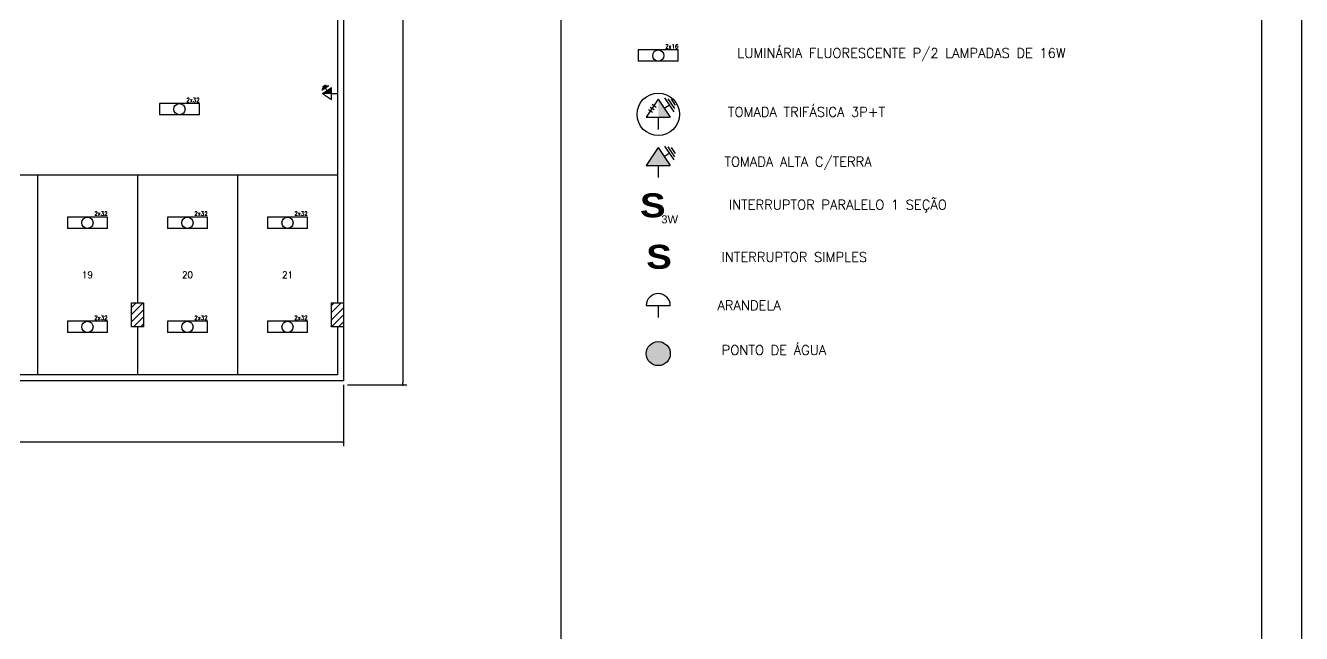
# Model space of a CAD drawing. Header units: millimetres. Extents: x 682 to 1119, y 341 to 434.
# Drawn here: x 737.78 to 769.67, y 383.27 to 398.46 of the extents above; entities that cross this region are included whole.
import ezdxf

# ---------------------------------------------------------------- set-up
doc = ezdxf.new("R2010")
doc.units = ezdxf.units.MM
for name, color, linetype in [('ALV', 6, 'Continuous'), ('AR-CARIMBO-002-C', 2, 'Continuous'), ('AR-COTAS-001-C', 1, 'Continuous'), ('AR-PISO_EM_PLANTA-001-C', 1, 'Continuous'), ('AR-TEXTOS_ALTURA_2_5MM-003C', 3, 'Continuous'), ('hatch', 253, 'Continuous'), ('PENA_2', 2, 'Continuous'), ('PENA_6', 5, 'Continuous'), ('TEXTO', 2, 'Continuous')]:
    doc.layers.add(name, color=color, linetype=linetype)
doc.styles.add('R60', font='simplex.shx', dxfattribs={"height": 0.08})
doc.styles.add('ROMANS', font='romans')
doc.dimstyles.new('ISO-25_WS', dxfattribs={"dimscale": 0.282828, "dimtxt": 0.8, "dimasz": 2, "dimexe": 0.1, "dimexo": 0.625, "dimgap": 0.325, "dimtad": 1, "dimzin": 4, "dimdsep": 46, "dimtxsty": 'Standard', "dimsah": 1, "dimcen": 2.5, "dimadec": 0, "dimazin": 0, "dimtfac": 1, "dimtdec": 0, "dimtmove": 2, "dimatfit": 3, "dimfxl": 1, "dimtolj": 1, "dimtzin": 0, "dimarcsym": 0})
doc.dimstyles.new('PADRÃO', dxfattribs={"dimscale": 0.05, "dimtxt": 2, "dimasz": 1, "dimexe": 2, "dimexo": 2, "dimgap": 0.5, "dimtad": 1, "dimzin": 5, "dimdsep": 46, "dimtxsty": 'ROMANS', "dimblk1": 'DOT', "dimblk2": 'DOT', "dimsah": 1, "dimcen": 2.5, "dimdle": 0.2, "dimclrd": 1, "dimclre": 1, "dimclrt": 3, "dimadec": 0, "dimazin": 0, "dimtfac": 1, "dimtix": 1, "dimtmove": 2, "dimatfit": 3, "dimldrblk": 'DOT', "dimfxl": 1, "dimtolj": 1, "dimtzin": 1, "dimarcsym": 0})
pattern_1 = [(45, (707.43386, 379.81149), (-0.08838835, 0.08838835), [])]

# ---------------------------------------------------------------- blocks, each defined once
blk = doc.blocks.new('_DOT')
at = {"color": 0, "linetype": 'ByBlock'}
blk.add_line((-0.5, 0), (-1, 0), dxfattribs=at)
at = {"color": 0, "linetype": 'ByBlock', "const_width": 0.5}
blk.add_lwpolyline([(-0.25, 0, 1), (0.25, 0, 1)], format="xyb", close=True, dxfattribs=at)
blk = doc.blocks.new('*D10')
at = {"layer": 'AR-COTAS-001-C', "color": 1, "linetype": 'ByBlock', "lineweight": -2}
for p, q in [((745.829, 419.884), (747.312, 419.884)), ((747.212, 419.834), (747.212, 389.534)), ((745.829, 389.484), (747.312, 389.484))]:
    blk.add_line(p, q, dxfattribs=at)
at = {"layer": 'DEFPOINTS', "color": 0, "linetype": 'ByBlock'}
for p in [(745.729, 419.884), (745.729, 389.484), (747.212, 389.484)]:
    blk.add_point(p, dxfattribs=at)
at = {"layer": 'AR-COTAS-001-C', "color": 1, "linetype": 'ByBlock', "lineweight": -2, "xscale": 0.05, "yscale": 0.05, "zscale": 0.05}
for p, rotation in [((747.212, 419.884), 90), ((747.212, 389.484), 270)]:
    blk.add_blockref('_DOT', p, dxfattribs=dict(at, rotation=rotation))
at = {"layer": 'AR-COTAS-001-C', "color": 3, "linetype": 'ByBlock', "insert": (747.087, 404.684), "char_height": 0.2, "attachment_point": 5, "rotation": 90, "style": 'ROMANS'}
blk.add_mtext('\\A1;30.30', dxfattribs=at)
blk = doc.blocks.new('*D21')
at = {"layer": 'AR-COTAS-001-C', "color": 1, "lineweight": -2}
for p, q in [((692.96, 389.484), (692.96, 387.951)), ((745.729, 389.484), (745.729, 387.951)), ((745.679, 388.051), (693.01, 388.051))]:
    blk.add_line(p, q, dxfattribs=at)
at = {"layer": 'DEFPOINTS', "color": 0}
for p in [(692.96, 389.584), (745.729, 389.584), (692.96, 388.051)]:
    blk.add_point(p, dxfattribs=at)
at = {"layer": 'AR-COTAS-001-C', "color": 1, "lineweight": -2, "xscale": 0.05, "yscale": 0.05, "zscale": 0.05, "rotation": 180}
blk.add_blockref('_DOT', (692.96, 388.051), dxfattribs=at)
at = {"layer": 'AR-COTAS-001-C', "color": 1, "lineweight": -2, "xscale": 0.05, "yscale": 0.05, "zscale": 0.05}
blk.add_blockref('_DOT', (745.729, 388.051), dxfattribs=at)
at = {"layer": 'AR-COTAS-001-C', "color": 3, "insert": (719.344, 388.176), "char_height": 0.2, "attachment_point": 5, "style": 'ROMANS'}
blk.add_mtext('\\A1;53.00', dxfattribs=at)

msp = doc.modelspace()

# ---------------------------------------------------------------- hatches: boundary and pattern name
at = {"layer": 'AR-COTAS-001-C', "linetype": 'Continuous', "ltscale": 5}
h = msp.add_hatch(dxfattribs=at)
h.set_pattern_fill('ANSI31', color=256, style=0)
h.set_pattern_definition(pattern_1)
h.paths.add_polyline_path([(740.729, 391.534), (740.429, 391.534), (740.429, 390.934), (740.729, 390.934)])
h = msp.add_hatch(dxfattribs=at)
h.set_pattern_fill('ANSI31', color=256, style=0)
h.set_pattern_definition(pattern_1)
h.paths.add_polyline_path([(745.729, 391.534), (745.429, 391.534), (745.429, 390.934), (745.729, 390.934)])
at = {"layer": 'hatch', "linetype": 'ByBlock', "ltscale": 5}
for points in [[(745.429, 396.918), (745.204, 396.768), (745.429, 396.768)], [(753.896, 396.17), (753.596, 396.62), (753.596, 396.17)], [(753.596, 395.42), (753.296, 394.97), (753.596, 394.97), (753.896, 394.97)]]:
    msp.add_hatch(color=256, dxfattribs=at).paths.add_polyline_path(points)
h = msp.add_hatch(color=256, dxfattribs=at)
h.paths.add_polyline_path([(753.896, 390.265, 0.143105), (753.849, 390.427), (753.343, 390.104, 0.74962)])
h.paths.add_polyline_path([(753.849, 390.427, 0.74962), (753.296, 390.265, 0.143105), (753.343, 390.104)])

# ---------------------------------------------------------------- linework, layer by layer
at = {"layer": 'ALV'}
for p, q in [((745.579, 398.884), (745.579, 391.534)), ((745.729, 398.884), (745.729, 389.584)), ((740.429, 391.534), (740.729, 391.534)), ((740.429, 390.934), (740.429, 391.534)), ((740.729, 391.534), (740.729, 390.934)), ((740.729, 390.934), (740.429, 390.934)), ((745.579, 390.934), (745.579, 389.734)), ((745.579, 389.734), (693.079, 389.734)), ((745.729, 389.584), (692.96, 389.584))]:
    msp.add_line(p, q, dxfattribs=at)
msp.add_lwpolyline([(745.729, 391.534), (745.729, 390.934), (745.429, 390.934), (745.429, 391.534)], close=True, dxfattribs=at)
at = {"layer": 'AR-CARIMBO-002-C', "ltscale": 2}
msp.add_line((751.172, 368.95), (751.172, 412.814), dxfattribs=at)
at = {"layer": 'AR-PISO_EM_PLANTA-001-C'}
for p, q in [((691.908, 394.734), (745.579, 394.734)), ((738.079, 394.734), (738.079, 389.734)), ((740.579, 394.734), (740.579, 391.534)), ((743.079, 394.734), (743.079, 389.734)), ((740.579, 390.934), (740.579, 389.734))]:
    msp.add_line(p, q, dxfattribs=at)
at = {"layer": 'AR-TEXTOS_ALTURA_2_5MM-003C', "linetype": 'ByBlock', "ltscale": 2}
for p, q in [((754.096, 397.854), (753.096, 397.854)), ((753.096, 397.854), (753.096, 397.574)), ((754.096, 397.574), (754.096, 397.854)), ((754.096, 397.574), (753.096, 397.574)), ((745.187, 396.847), (745.362, 396.963)), ((745.196, 396.888), (745.321, 396.972)), ((745.204, 396.93), (745.279, 396.98)), ((745.204, 396.768), (745.429, 396.918)), ((745.429, 396.768), (745.204, 396.768)), ((745.204, 396.768), (745.429, 396.618)), ((745.316, 396.843), (745.275, 396.905)), ((745.429, 396.768), (745.429, 396.918)), ((745.429, 396.768), (745.579, 396.768)), ((745.429, 396.618), (745.429, 396.768)), ((741.129, 396.514), (741.129, 396.234)), ((742.129, 396.514), (741.129, 396.514)), ((742.129, 396.234), (742.129, 396.514)), ((753.596, 396.62), (753.296, 396.17)), ((753.396, 396.428), (753.496, 396.362)), ((753.44, 396.495), (753.54, 396.428)), ((753.596, 396.62), (753.896, 396.17)), ((753.746, 396.395), (753.871, 396.478)), ((753.754, 396.653), (753.987, 396.304)), ((753.837, 396.636), (754.004, 396.387)), ((753.92, 396.62), (754.02, 396.47)), ((742.129, 396.234), (741.129, 396.234)), ((753.296, 396.17), (753.596, 396.17)), ((753.351, 396.362), (753.451, 396.295)), ((753.596, 396.17), (753.896, 396.17)), ((753.596, 396.17), (753.596, 395.87)), ((753.754, 395.453), (753.987, 395.104)), ((753.596, 395.42), (753.296, 394.97)), ((753.596, 395.42), (753.896, 394.97)), ((753.746, 395.195), (753.871, 395.278)), ((753.837, 395.436), (754.004, 395.187)), ((753.92, 395.42), (754.02, 395.27)), ((753.296, 394.97), (753.596, 394.97)), ((753.596, 394.97), (753.896, 394.97)), ((753.596, 394.97), (753.596, 394.67)), ((738.829, 393.674), (738.829, 393.394)), ((739.829, 393.674), (738.829, 393.674)), ((739.829, 393.394), (739.829, 393.674)), ((741.329, 393.674), (741.329, 393.394)), ((742.329, 393.674), (741.329, 393.674)), ((742.329, 393.394), (742.329, 393.674)), ((743.829, 393.674), (743.829, 393.394)), ((744.829, 393.674), (743.829, 393.674)), ((744.829, 393.394), (744.829, 393.674)), ((739.829, 393.394), (738.829, 393.394)), ((742.329, 393.394), (741.329, 393.394)), ((744.829, 393.394), (743.829, 393.394)), ((753.296, 391.465), (753.596, 391.465)), ((753.596, 391.465), (753.896, 391.465)), ((753.596, 391.465), (753.596, 391.165)), ((738.829, 391.074), (738.829, 390.794)), ((739.829, 391.074), (738.829, 391.074)), ((739.829, 390.794), (739.829, 391.074)), ((741.329, 391.074), (741.329, 390.794)), ((742.329, 391.074), (741.329, 391.074)), ((742.329, 390.794), (742.329, 391.074)), ((743.829, 391.074), (743.829, 390.794)), ((744.829, 391.074), (743.829, 391.074)), ((744.829, 390.794), (744.829, 391.074)), ((739.829, 390.794), (738.829, 390.794)), ((742.329, 390.794), (741.329, 390.794)), ((744.829, 390.794), (743.829, 390.794))]:
    msp.add_line(p, q, dxfattribs=at)
for centre, radius in [((753.596, 397.714), 0.14), ((753.596, 396.245), 0.531), ((741.629, 396.374), 0.14), ((739.329, 393.534), 0.14), ((741.829, 393.534), 0.14), ((744.329, 393.534), 0.14), ((739.329, 390.934), 0.14), ((741.829, 390.934), 0.14), ((744.329, 390.934), 0.14), ((753.596, 390.265), 0.3)]:
    msp.add_circle(centre, radius, dxfattribs=at)
msp.add_arc((753.596, 391.465), 0.3, 360, 180, dxfattribs=at)
at = {"layer": 'PENA_2'}
for p, q in [((769.672, 425.273), (769.672, 341.273)), ((751.172, 342.273), (751.172, 424.273))]:
    msp.add_line(p, q, dxfattribs=at)
at = {"layer": 'PENA_6'}
for p in [(768.672, 424.273), (768.672, 399.898)]:
    msp.add_line(p, (768.672, 342.273), dxfattribs=at)

# ---------------------------------------------------------------- texts
at = {"layer": 'AR-TEXTOS_ALTURA_2_5MM-003C', "linetype": 'ByBlock', "ltscale": 2, "attachment_point": 5, "style": 'R60'}
for s, insert, char_height, width in [('2x16', (753.933, 397.943), 0.1, 3.40664), ('2x32', (741.967, 396.603), 0.1, 3.40664), ('{\\fArial Black|b0|i0|c0|p34;S}', (753.459, 393.967), 0.6, 20.43984), ('2x32', (739.667, 393.763), 0.1, 3.40664), ('2x32', (742.167, 393.763), 0.1, 3.40664), ('2x32', (744.667, 393.763), 0.1, 3.40664), ('{\\fArial|b0|i0|c0|p34;3W}', (753.881, 393.62), 0.2, 6.81328), ('{\\fArial Black|b0|i0|c0|p34;S}', (753.615, 392.681), 0.6, 20.43984), ('19', (739.329, 392.234), 0.16, 5), ('20', (741.829, 392.234), 0.16, 5), ('21', (744.329, 392.234), 0.16, 5), ('2x32', (739.667, 391.163), 0.1, 3.40664), ('2x32', (742.167, 391.163), 0.1, 3.40664), ('2x32', (744.667, 391.163), 0.1, 3.40664)]:
    msp.add_mtext(s, dxfattribs=dict(at, insert=insert, char_height=char_height, width=width))
at = {"layer": 'TEXTO', "color": 2, "char_height": 0.24, "width": 13.62656, "attachment_point": 5, "style": 'ROMANS'}
for s, insert in [('LUMINÁRIA FLUORESCENTE P/2 LAMPADAS DE 16W', (759.676, 397.737)), ('TOMADA TRIFÁSICA 3P+T', (757.301, 396.304)), ('TOMADA ALTA C/TERRA', (757.089, 395.022)), ('INTERRUPTOR PARALELO 1 SEÇÃO', (758.083, 393.952)), ('INTERRUPTOR SIMPLES', (756.995, 392.678)), ('ARANDELA', (755.868, 391.472)), ('PONTO DE ÁGUA', (756.486, 390.355))]:
    msp.add_mtext(s, dxfattribs=dict(at, insert=insert))

# ---------------------------------------------------------------- dimensions: what is measured, and where the dimension line sits
at = {"layer": 'AR-COTAS-001-C', "linetype": 'ByBlock', "ltscale": 2}
dim = msp.add_linear_dim(base=(747.212, 389.484), p1=(745.729, 419.884), p2=(745.729, 389.484), angle=90, text='30.30', dimstyle='PADRÃO', override={"dimtxt": 4}, dxfattribs=at)
dim.commit()
dim.dimension.update_dxf_attribs({"geometry": '*D10', "text_midpoint": (747.087, 404.684)})
at = {"layer": 'AR-COTAS-001-C', "ltscale": 5}
dim = msp.add_linear_dim(base=(692.96, 388.051), p1=(745.729, 389.584), p2=(692.96, 389.584), text='53.00', dimstyle='ISO-25_WS', override={"dimscale": 0.05, "dimtxt": 4, "dimasz": 1, "dimexe": 2, "dimexo": 2, "dimgap": 0.5, "dimzin": 5, "dimtxsty": 'ROMANS', "dimblk1": 'DOT', "dimblk2": 'DOT', "dimdle": 0.2, "dimclrd": 1, "dimclre": 1, "dimclrt": 3, "dimtdec": 2, "dimtix": 1, "dimtzin": 1}, dxfattribs=at)
dim.commit()
dim.dimension.update_dxf_attribs({"geometry": '*D21', "text_midpoint": (719.344, 388.176)})

doc.saveas('drawing.dxf')
